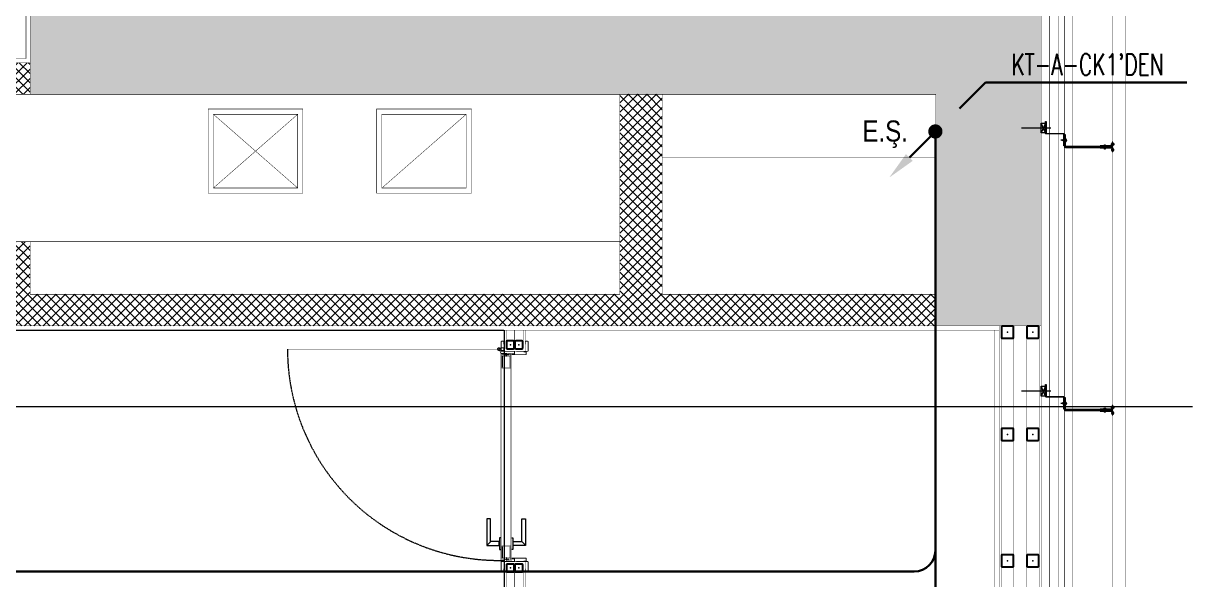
# Model space of a CAD drawing. Extents: x -1457 to 23780, y -2071 to 4205.
# Drawn here: x 10244 to 10799, y 2244 to 2509 of the extents above; entities that cross this region are included whole.
import ezdxf

# ---------------------------------------------------------------- set-up
doc = ezdxf.new("R2010")
doc.units = 0
doc.header["$MEASUREMENT"] = 0
doc.linetypes.add('DOT2', pattern=[0.125, 0, -0.125])
doc.linetypes.add('HIDDEN', pattern=[0.375, 0.25, -0.125])
doc.layers.get('0').update_dxf_attribs({"color": 9, "lineweight": 9})
for name, color, linetype, lineweight in [('E-KABLO', 7, 'Continuous', 30), ('E-YAZI', 7, 'Continuous', 30), ('E-YUKARIDAN GELİP AŞAĞIYA İNEN HAT', 7, 'Continuous', 30), ('H-CIHAZ-NO', 61, 'Continuous', 9), ('M-TEFRIS2-015', 129, 'Continuous', 9)]:
    doc.layers.add(name, color=color, linetype=linetype, lineweight=lineweight)
doc.styles.add('E-YAZI', font='txttw.shx')
doc.styles.add('MuuM_TEXT-STANDART', font='ARIALN.TTF')

# ---------------------------------------------------------------- blocks, each defined once
blk = doc.blocks.new('gr-p-barel kilitli kapı kolu')
at = {"flags": 128}
for points in [[(-0.9, 0.8), (-0.9, 4.9), (-11.7, 4.9), (-11.7, 6.7), (0.9, 6.7), (0.9, 0.8)], [(-0.8, 5), (0.8, 6.6)]]:
    blk.add_lwpolyline(points, dxfattribs=at)
blk.add_lwpolyline([(-2.75, 0), (-2.75, 0.7), (2.75, 0.7), (2.75, 0)])
blk.add_lwpolyline([(-1.3, 0.7), (1.3, 0.7), (1.3, 0.8), (-1.3, 0.8)], close=True)
blk = doc.blocks.new('prf-scr2')
at = {"linetype": 'DOT2', "ltscale": 10}
blk.add_line((0, 0.19), (0, -1.06), dxfattribs=at)
for p, q in [((0.09, -0.24), (-0.09, -0.2)), ((-0.09, -0.24), (0.09, -0.28)), ((0.09, -0.32), (-0.09, -0.28)), ((-0.09, -0.32), (0.09, -0.36)), ((0.09, -0.4), (-0.09, -0.36)), ((-0.09, -0.4), (0.09, -0.44)), ((0.09, -0.48), (-0.09, -0.44)), ((-0.09, -0.48), (0.09, -0.52)), ((0.09, -0.56), (-0.09, -0.52)), ((-0.09, -0.56), (0.09, -0.6)), ((0.09, -0.64), (-0.09, -0.6)), ((-0.09, -0.64), (0.09, -0.68)), ((0.09, -0.72), (-0.09, -0.68)), ((-0.09, -0.72), (0.09, -0.76)), ((0.06, -0.84), (-0.08, -0.76)), ((-0.07, -0.8), (0.06, -0.84)), ((0.09, -0.17), (0, -0.15)), ((0, -0.18), (0.09, -0.2))]:
    blk.add_line(p, q)
blk.add_lwpolyline([(0.23, 0), (-0.23, 0), (-0.23, -0.01), (-0.12, -0.14), (0.12, -0.14), (0.23, -0.01), (0.23, 0)], close=True)
for points in [[(0.23, -0.01), (-0.23, -0.01)], [(-0.09, -0.14), (-0.09, -0.2), (-0.12, -0.22), (-0.12, -0.23), (-0.09, -0.24), (-0.09, -0.28), (-0.12, -0.3), (-0.12, -0.31), (-0.09, -0.32), (-0.09, -0.36), (-0.12, -0.38), (-0.12, -0.39), (-0.09, -0.4), (-0.09, -0.44), (-0.12, -0.46), (-0.12, -0.46), (-0.09, -0.48), (-0.09, -0.52), (-0.12, -0.54), (-0.12, -0.54), (-0.09, -0.56), (-0.09, -0.6), (-0.12, -0.62), (-0.12, -0.62), (-0.09, -0.64), (-0.09, -0.68), (-0.12, -0.69), (-0.12, -0.7), (-0.09, -0.72), (-0.09, -0.73), (-0.08, -0.76), (-0.1, -0.77), (-0.1, -0.78), (-0.07, -0.8), (-0.01, -0.94), (0, -0.95), (0.01, -0.94), (0.08, -0.76), (0.09, -0.76), (0.12, -0.74), (0.12, -0.73), (0.09, -0.72), (0.09, -0.68), (0.12, -0.66), (0.12, -0.66), (0.09, -0.64), (0.09, -0.6), (0.12, -0.58), (0.12, -0.58), (0.09, -0.56), (0.09, -0.52), (0.12, -0.5), (0.12, -0.5), (0.09, -0.48), (0.09, -0.44), (0.12, -0.43), (0.12, -0.42), (0.09, -0.4), (0.09, -0.36), (0.12, -0.35), (0.12, -0.34), (0.09, -0.32), (0.09, -0.28), (0.12, -0.27), (0.12, -0.26), (0.09, -0.24), (0.09, -0.2), (0.12, -0.19), (0.12, -0.18), (0.09, -0.17), (0.09, -0.14)]]:
    blk.add_lwpolyline(points)
blk = doc.blocks.new('Prf-40x40')
for points in [[(1.5, -2), (-1.5, -2, -0.414214), (-2, -1.5), (-2, 1.5, -0.414214), (-1.5, 2), (1.5, 2, -0.414214), (2, 1.5), (2, -1.5, -0.414214)], [(1.5, -1.7), (-1.5, -1.7, -0.414214), (-1.7, -1.5), (-1.7, 1.5, -0.414214), (-1.5, 1.7), (1.5, 1.7, -0.414214), (1.7, 1.5), (1.7, -1.5, -0.414214)]]:
    blk.add_lwpolyline(points, format="xyb", close=True)
blk.add_point((0, 0))
blk = doc.blocks.new('p- alum kaplama profil')
at = {"lineweight": 13}
blk.add_lwpolyline([(7.12, 12.59), (7.12, 26.49)], dxfattribs=at)
at = {"lineweight": 5}
blk.add_lwpolyline([(9.44, 15.16), (4.79, 15.16), (4.79, 17.16), (9.44, 17.16)], close=True, dxfattribs=at)
for points in [[(4.79, 15.16), (9.44, 17.16)], [(9.44, 15.16), (4.79, 17.16)]]:
    blk.add_lwpolyline(points, dxfattribs=at)
at = {"lineweight": 18}
blk.add_lwpolyline([(4.09, 6.16), (-1.41, 6.16), (-1.41, 6.46), (4.09, 6.46, 0.414214), (4.29, 6.66), (4.29, 14.66, -0.414214), (4.79, 15.16), (10.29, 15.16), (10.29, 14.86), (4.79, 14.86, 0.414214), (4.59, 14.66), (4.59, 6.66, -0.414214)], format="xyb", close=True, dxfattribs=at)
blk.add_lwpolyline([(-2.06, 5.56), (-2.06, -2.34), (-2.06, -15.69), (-1.66, -15.69), (-1.66, -2.34), (-1.66, 5.56), (-1.66, 5.56), (-1.66, 5.57), (-1.66, 5.57), (-1.66, 5.58), (-1.66, 5.58), (-1.65, 5.59), (-1.65, 5.59), (-1.65, 5.59), (-1.65, 5.6), (-1.65, 5.6), (-1.64, 5.61), (-1.64, 5.61), (-1.64, 5.62), (-1.64, 5.62), (-1.63, 5.62), (-1.63, 5.63), (-1.63, 5.63), (-1.62, 5.63), (-1.62, 5.64), (-1.61, 5.64), (-1.61, 5.64), (-1.61, 5.64), (-1.6, 5.65), (-1.6, 5.65), (-1.59, 5.65), (-1.59, 5.65), (-1.58, 5.65), (-1.58, 5.65), (-1.57, 5.66), (-1.57, 5.66), (-1.56, 5.66), (-1.56, 5.66), (3.94, 5.66), (3.94, 6.06), (-1.56, 6.06), (-1.58, 6.06), (-1.61, 6.05), (-1.63, 6.05), (-1.66, 6.05), (-1.68, 6.04), (-1.7, 6.03), (-1.73, 6.03), (-1.75, 6.02), (-1.77, 6.01), (-1.79, 6), (-1.82, 5.99), (-1.84, 5.97), (-1.86, 5.96), (-1.88, 5.94), (-1.89, 5.93), (-1.91, 5.91), (-1.93, 5.89), (-1.95, 5.87), (-1.96, 5.85), (-1.97, 5.83), (-1.99, 5.81), (-2, 5.79), (-2.01, 5.77), (-2.02, 5.75), (-2.03, 5.72), (-2.04, 5.7), (-2.04, 5.68), (-2.05, 5.65), (-2.05, 5.63), (-2.06, 5.61), (-2.06, 5.58)], close=True)
blk.add_lwpolyline([(-1.66, -2.34), (-2.06, -2.34)])
for points in [[(-2.36, -10.84), (-2.36, -16.39), (-2.36, -16.39, -0.414214), (-2.51, -16.54), (-2.51, -16.54), (-4.06, -16.54), (-4.06, -16.84), (-2.51, -16.84), (-2.51, -16.84, 0.414214), (-2.06, -16.39), (-2.06, -10.84)], [(-1.36, -10.84), (-1.66, -10.84), (-1.66, -16.39, 0.414214), (-1.21, -16.84), (-1.21, -16.84), (0.34, -16.84), (0.34, -16.54), (-1.21, -16.54), (-1.21, -16.54, -0.414214), (-1.36, -16.39), (-1.36, -16.39)]]:
    blk.add_lwpolyline(points, format="xyb", close=True)
for points in [[(0.67, 5.66, -10), (1.91, 5.66, -10)], [(0.67, 5.66, -10), (0.67, 5.64, -10), (0.67, 5.62, -10), (0.67, 5.6, -10), (0.68, 5.58, -10), (0.68, 5.56, -10), (0.69, 5.54, -10), (0.69, 5.52, -10), (0.7, 5.5, -10), (0.7, 5.48, -10), (0.71, 5.46, -10), (0.72, 5.45, -10), (0.73, 5.43, -10), (0.74, 5.41, -10), (0.75, 5.4, -10), (0.76, 5.38, -10), (0.77, 5.36, -10), (0.79, 5.35, -10), (0.8, 5.33, -10), (0.81, 5.32, -10), (0.83, 5.31, -10), (0.84, 5.29, -10), (0.86, 5.28, -10), (0.87, 5.27, -10), (0.89, 5.26, -10), (0.91, 5.25, -10), (0.92, 5.24, -10), (0.94, 5.23, -10), (0.96, 5.22, -10), (0.98, 5.21, -10), (1, 5.21, -10), (1.02, 5.2, -10), (1.03, 5.2, -10)], [(0.96, 5.66, -10), (0.97, 5.66, -10), (0.97, 5.66, -10), (0.97, 5.66, -10), (0.98, 5.66, -10), (0.98, 5.66, -10), (0.99, 5.66, -10), (0.99, 5.66, -10), (1, 5.66, -10), (1, 5.67, -10), (1, 5.67, -10), (1.01, 5.67, -10), (1.01, 5.67, -10), (1.01, 5.67, -10), (1.02, 5.68, -10), (1.02, 5.68, -10), (1.02, 5.68, -10), (1.03, 5.69, -10), (1.03, 5.69, -10), (1.03, 5.69, -10), (1.04, 5.7, -10), (1.04, 5.7, -10), (1.04, 5.7, -10), (1.04, 5.71, -10), (1.04, 5.71, -10), (1.05, 5.72, -10), (1.05, 5.72, -10), (1.05, 5.72, -10), (1.05, 5.73, -10), (1.05, 5.73, -10), (1.05, 5.74, -10), (1.05, 5.74, -10), (1.05, 5.75, -10)], [(1.61, 6.87, -10), (0.98, 6.96, -10)], [(1.33, 5.85, -10), (0.98, 5.88, -10)], [(1.56, 7.05, -10), (1.02, 7.13, -10)], [(1.05, 6.91, -10), (1.29, 7.56, -10)], [(1.05, 5.83, -10), (1.05, 6.01, -10)], [(1.05, 5.75, -10), (1.05, 5.83, -10)], [(1.29, 4.93, -10), (1.29, 7.8, -10)], [(1.53, 6.82, -10), (1.29, 7.56, -10)], [(1.29, 6.16, -10), (1.29, 6.26, -10)], [(1.53, 5.75, -10), (1.53, 5.92, -10)], [(1.53, 5.75, -10), (1.53, 5.74, -10), (1.53, 5.74, -10), (1.53, 5.73, -10), (1.53, 5.73, -10), (1.53, 5.72, -10), (1.54, 5.72, -10), (1.54, 5.72, -10), (1.54, 5.71, -10), (1.54, 5.71, -10), (1.54, 5.7, -10), (1.54, 5.7, -10), (1.55, 5.7, -10), (1.55, 5.69, -10), (1.55, 5.69, -10), (1.55, 5.69, -10), (1.56, 5.68, -10), (1.56, 5.68, -10), (1.56, 5.68, -10), (1.57, 5.67, -10), (1.57, 5.67, -10), (1.58, 5.67, -10), (1.58, 5.67, -10), (1.58, 5.67, -10), (1.59, 5.66, -10), (1.59, 5.66, -10), (1.6, 5.66, -10), (1.6, 5.66, -10), (1.6, 5.66, -10), (1.61, 5.66, -10), (1.61, 5.66, -10), (1.62, 5.66, -10), (1.62, 5.66, -10)], [(1.55, 5.2, -10), (1.57, 5.2, -10), (1.59, 5.21, -10), (1.6, 5.21, -10), (1.62, 5.22, -10), (1.64, 5.23, -10), (1.66, 5.24, -10), (1.68, 5.25, -10), (1.69, 5.26, -10), (1.71, 5.27, -10), (1.73, 5.28, -10), (1.74, 5.29, -10), (1.76, 5.31, -10), (1.77, 5.32, -10), (1.78, 5.33, -10), (1.8, 5.35, -10), (1.81, 5.36, -10), (1.82, 5.38, -10), (1.83, 5.4, -10), (1.84, 5.41, -10), (1.85, 5.43, -10), (1.86, 5.45, -10), (1.87, 5.46, -10), (1.88, 5.48, -10), (1.89, 5.5, -10), (1.89, 5.52, -10), (1.9, 5.54, -10), (1.9, 5.56, -10), (1.9, 5.58, -10), (1.91, 5.6, -10), (1.91, 5.62, -10), (1.91, 5.64, -10), (1.91, 5.66, -10)], [(1.03, 5.2, -10), (1.04, 5.2, -10), (1.05, 5.19, -10), (1.05, 5.19, -10), (1.06, 5.19, -10), (1.06, 5.19, -10), (1.07, 5.19, -10), (1.07, 5.19, -10), (1.08, 5.19, -10), (1.08, 5.19, -10), (1.09, 5.19, -10), (1.09, 5.18, -10), (1.1, 5.18, -10), (1.1, 5.18, -10), (1.11, 5.18, -10), (1.11, 5.18, -10), (1.12, 5.18, -10), (1.12, 5.18, -10), (1.13, 5.18, -10), (1.13, 5.18, -10), (1.14, 5.18, -10), (1.15, 5.18, -10), (1.15, 5.18, -10), (1.16, 5.17, -10), (1.16, 5.17, -10), (1.17, 5.17, -10), (1.17, 5.17, -10), (1.18, 5.17, -10), (1.18, 5.17, -10), (1.19, 5.17, -10), (1.19, 5.17, -10), (1.2, 5.17, -10), (1.2, 5.17, -10)], [(1.2, 5.17, -10), (1.2, 5.2, -10)], [(1.38, 5.2, -10), (1.2, 5.2, -10)], [(1.38, 5.17, -10), (1.38, 5.2, -10)], [(1.38, 5.17, -10), (1.38, 5.17, -10), (1.39, 5.17, -10), (1.39, 5.17, -10), (1.4, 5.17, -10), (1.41, 5.17, -10), (1.41, 5.17, -10), (1.42, 5.17, -10), (1.42, 5.17, -10), (1.43, 5.17, -10), (1.43, 5.18, -10), (1.44, 5.18, -10), (1.44, 5.18, -10), (1.45, 5.18, -10), (1.45, 5.18, -10), (1.46, 5.18, -10), (1.46, 5.18, -10), (1.47, 5.18, -10), (1.47, 5.18, -10), (1.48, 5.18, -10), (1.48, 5.18, -10), (1.49, 5.18, -10), (1.5, 5.19, -10), (1.5, 5.19, -10), (1.51, 5.19, -10), (1.51, 5.19, -10), (1.52, 5.19, -10), (1.52, 5.19, -10), (1.53, 5.19, -10), (1.53, 5.19, -10), (1.54, 5.19, -10), (1.54, 5.2, -10), (1.55, 5.2, -10)], [(-2.85, -16.54, 0), (-2.86, -16.51, 0), (-2.87, -16.47, 0), (-2.89, -16.44, 0), (-2.91, -16.41, 0), (-2.93, -16.38, 0), (-2.96, -16.35, 0), (-2.98, -16.33, 0), (-3.01, -16.31, 0), (-3.04, -16.29, 0), (-3.07, -16.27, 0), (-3.11, -16.25, 0), (-3.14, -16.24, 0), (-3.18, -16.23, 0), (-3.21, -16.22, 0), (-3.25, -16.22, 0), (-3.29, -16.22, 0), (-3.32, -16.22, 0), (-3.36, -16.22, 0), (-3.39, -16.23, 0), (-3.43, -16.24, 0), (-3.46, -16.25, 0), (-3.5, -16.27, 0), (-3.53, -16.29, 0), (-3.56, -16.31, 0), (-3.59, -16.33, 0), (-3.61, -16.35, 0), (-3.64, -16.38, 0), (-3.66, -16.41, 0), (-3.68, -16.44, 0), (-3.7, -16.47, 0), (-3.71, -16.51, 0), (-3.73, -16.54, 0)], [(-3.29, -16.54, 0), (-3.73, -16.54, 0)], [(-3.29, -16.54, 0), (-3.55, -16.54, 0)], [(-3.55, -16.54, 0), (-3.29, -16.54, 0)], [(-3.55, -17.04, 0), (-3.55, -16.54, 0)], [(-3.29, -17.54, 0), (-3.29, -16.04, 0)], [(-3.29, -16.54, 0), (-2.85, -16.54, 0)], [(-3.29, -16.54, 0), (-3.03, -16.54, 0)], [(-3.03, -16.54, 0), (-3.29, -16.54, 0)], [(-3.03, -17.04, 0), (-3.03, -16.54, 0)], [(-2.86, -13.04, 0), (-0.86, -13.04, 0)], [(-2.36, -12.52, 0), (-2.4, -12.53, 0), (-2.43, -12.56, 0), (-2.47, -12.58, 0), (-2.5, -12.6, 0), (-2.53, -12.63, 0), (-2.56, -12.66, 0), (-2.59, -12.69, 0), (-2.61, -12.73, 0), (-2.63, -12.76, 0), (-2.65, -12.8, 0), (-2.67, -12.84, 0), (-2.68, -12.88, 0), (-2.69, -12.92, 0), (-2.7, -12.96, 0), (-2.71, -13, 0), (-2.71, -13.04, 0), (-2.71, -13.08, 0), (-2.7, -13.13, 0), (-2.69, -13.17, 0), (-2.68, -13.21, 0), (-2.67, -13.25, 0), (-2.65, -13.28, 0), (-2.63, -13.32, 0), (-2.61, -13.36, 0), (-2.59, -13.39, 0), (-2.56, -13.42, 0), (-2.53, -13.45, 0), (-2.5, -13.48, 0), (-2.47, -13.51, 0), (-2.43, -13.53, 0), (-2.4, -13.55, 0), (-2.36, -13.57, 0)], [(-2.36, -13.04, 0), (-2.36, -12.52, 0)], [(-2.36, -13.04, 0), (-2.36, -12.73, 0)], [(-2.36, -12.73, 0), (-2.36, -13.04, 0)], [(-1.36, -12.73, 0), (-2.36, -12.73, 0)], [(-2.36, -13.04, 0), (-2.36, -13.36, 0)], [(-2.36, -13.04, 0), (-2.36, -13.57, 0)], [(-2.36, -13.36, 0), (-2.36, -13.04, 0)], [(-1.36, -13.36, 0), (-2.36, -13.36, 0)], [(-1.36, -13.04, 0), (-1.36, -12.37, 0)], [(-1.36, -13.72, 0), (-1.32, -13.68, 0), (-1.29, -13.65, 0), (-1.26, -13.61, 0), (-1.23, -13.58, 0), (-1.2, -13.54, 0), (-1.18, -13.5, 0), (-1.16, -13.45, 0), (-1.14, -13.41, 0), (-1.12, -13.37, 0), (-1.1, -13.32, 0), (-1.09, -13.28, 0), (-1.08, -13.23, 0), (-1.07, -13.18, 0), (-1.06, -13.14, 0), (-1.06, -13.09, 0), (-1.06, -13.04, 0), (-1.06, -12.99, 0), (-1.06, -12.95, 0), (-1.07, -12.9, 0), (-1.08, -12.85, 0), (-1.09, -12.81, 0), (-1.1, -12.76, 0), (-1.12, -12.72, 0), (-1.14, -12.67, 0), (-1.16, -12.63, 0), (-1.18, -12.59, 0), (-1.2, -12.55, 0), (-1.23, -12.51, 0), (-1.26, -12.47, 0), (-1.29, -12.43, 0), (-1.32, -12.4, 0), (-1.36, -12.37, 0)], [(-1.36, -13.04, 0), (-1.36, -13.72, 0)], [(-1, -16.54, 0), (-0.98, -16.51, 0), (-0.97, -16.47, 0), (-0.95, -16.44, 0), (-0.93, -16.41, 0), (-0.91, -16.38, 0), (-0.88, -16.35, 0), (-0.86, -16.33, 0), (-0.83, -16.31, 0), (-0.8, -16.29, 0), (-0.77, -16.27, 0), (-0.73, -16.25, 0), (-0.7, -16.24, 0), (-0.66, -16.23, 0), (-0.63, -16.22, 0), (-0.59, -16.22, 0), (-0.56, -16.22, 0), (-0.52, -16.22, 0), (-0.48, -16.22, 0), (-0.45, -16.23, 0), (-0.41, -16.24, 0), (-0.38, -16.25, 0), (-0.34, -16.27, 0), (-0.31, -16.29, 0), (-0.28, -16.31, 0), (-0.25, -16.33, 0), (-0.23, -16.35, 0), (-0.2, -16.38, 0), (-0.18, -16.41, 0), (-0.16, -16.44, 0), (-0.14, -16.47, 0), (-0.13, -16.51, 0), (-0.12, -16.54, 0)], [(-0.56, -16.54, 0), (-1, -16.54, 0)], [(-0.56, -16.54, 0), (-0.82, -16.54, 0)], [(-0.82, -16.54, 0), (-0.56, -16.54, 0)], [(-0.82, -17.04, 0), (-0.82, -16.54, 0)], [(-0.56, -17.54, 0), (-0.56, -16.04, 0)], [(-0.56, -16.54, 0), (-0.3, -16.54, 0)], [(-0.56, -16.54, 0), (-0.12, -16.54, 0)], [(-0.3, -16.54, 0), (-0.56, -16.54, 0)], [(-0.3, -17.04, 0), (-0.3, -16.54, 0)], [(-3.84, -17.04, 0), (-3.81, -17.07, 0), (-3.78, -17.1, 0), (-3.75, -17.12, 0), (-3.72, -17.15, 0), (-3.69, -17.17, 0), (-3.66, -17.19, 0), (-3.62, -17.21, 0), (-3.59, -17.23, 0), (-3.55, -17.24, 0), (-3.52, -17.26, 0), (-3.48, -17.27, 0), (-3.44, -17.28, 0), (-3.4, -17.28, 0), (-3.36, -17.29, 0), (-3.32, -17.29, 0), (-3.29, -17.29, 0), (-3.25, -17.29, 0), (-3.21, -17.29, 0), (-3.17, -17.28, 0), (-3.13, -17.28, 0), (-3.09, -17.27, 0), (-3.06, -17.26, 0), (-3.02, -17.24, 0), (-2.98, -17.23, 0), (-2.95, -17.21, 0), (-2.91, -17.19, 0), (-2.88, -17.17, 0), (-2.85, -17.15, 0), (-2.82, -17.12, 0), (-2.79, -17.1, 0), (-2.76, -17.07, 0), (-2.73, -17.04, 0)], [(-3.29, -17.04, 0), (-3.84, -17.04, 0)], [(-3.29, -17.04, 0), (-2.73, -17.04, 0)], [(-0.56, -17.04, 0), (-1.11, -17.04, 0)], [(0, -17.04, 0), (-0.03, -17.07, 0), (-0.06, -17.1, 0), (-0.09, -17.12, 0), (-0.12, -17.15, 0), (-0.15, -17.17, 0), (-0.18, -17.19, 0), (-0.22, -17.21, 0), (-0.25, -17.23, 0), (-0.29, -17.24, 0), (-0.33, -17.26, 0), (-0.36, -17.27, 0), (-0.4, -17.28, 0), (-0.44, -17.28, 0), (-0.48, -17.29, 0), (-0.52, -17.29, 0), (-0.56, -17.29, 0), (-0.59, -17.29, 0), (-0.63, -17.29, 0), (-0.67, -17.28, 0), (-0.71, -17.28, 0), (-0.75, -17.27, 0), (-0.79, -17.26, 0), (-0.82, -17.24, 0), (-0.86, -17.23, 0), (-0.89, -17.21, 0), (-0.93, -17.19, 0), (-0.96, -17.17, 0), (-0.99, -17.15, 0), (-1.02, -17.12, 0), (-1.05, -17.1, 0), (-1.08, -17.07, 0), (-1.11, -17.04, 0)], [(-0.56, -17.04, 0), (0, -17.04, 0)]]:
    blk.add_polyline3d(points)
blk = doc.blocks.new('prf-60x60')
for points in [[(-2.5, -6), (2.5, -6, 0.414214), (3, -5.5), (3, -0.5, 0.414214), (2.5, 0), (-2.5, 0, 0.414214), (-3, -0.5), (-3, -5.5, 0.414214)], [(-2.5, -5.7), (2.5, -5.7, 0.414214), (2.7, -5.5), (2.7, -0.5, 0.414214), (2.5, -0.3), (-2.5, -0.3, 0.414214), (-2.7, -0.5), (-2.7, -5.5, 0.414214)]]:
    blk.add_lwpolyline(points, format="xyb", close=True)
at = {"color": 252}
blk.add_point((0, -3), dxfattribs=at)
blk = doc.blocks.new('100_YUKARIDAN GELİP AŞAĞIYA İNEN HAT')
at = {"layer": 'E-YUKARIDAN GELİP AŞAĞIYA İNEN HAT', "color": 3, "linetype": 'Continuous'}
for p, q in [((2.28, 2.17), (4.75, 4.65)), ((-2.47, -2.47), (0, 0))]:
    blk.add_line(p, q, dxfattribs=at)
at = {"layer": 'E-YUKARIDAN GELİP AŞAĞIYA İNEN HAT', "color": 4, "linetype": 'Continuous', "const_width": 0.675}
blk.add_lwpolyline([(-0.34, 0, 1), (0.34, 0, 1)], format="xyb", close=True, dxfattribs=at)
at = {"layer": 'E-YUKARIDAN GELİP AŞAĞIYA İNEN HAT', "color": 3, "linetype": 'Continuous'}
for points in [[(2.59, 1.86), (1.96, 2.49), (0.37, 0.27)], [(-2.15, -2.79), (-2.79, -2.15), (-4.38, -4.38)]]:
    blk.add_solid(points, dxfattribs=at)

msp = doc.modelspace()

# ---------------------------------------------------------------- hatches: boundary and pattern name
at = {"layer": 'M-TEFRIS2-015', "linetype": 'HIDDEN', "lineweight": 0}
h = msp.add_hatch(dxfattribs=at)
h.set_pattern_fill('ANSI33', color=256, scale=25, style=0)
h.paths.add_polyline_path([(10247.5, 2825), (10727.5, 2825), (10727.5, 2365), (10677.5, 2365), (10677.5, 2475), (10287.5, 2475), (10247.5, 2475), (10247.5, 2515), (10677.5, 2515), (10677.5, 2785), (10247.5, 2785)])
h = msp.add_hatch(dxfattribs=at)
h.set_pattern_fill('ANSI37', color=256, scale=25, style=0)
h.paths.add_polyline_path([(10127.5, 2365), (10122.5, 2365), (10122.5, 2380), (10127.5, 2380), (10127.5, 2620), (10122.5, 2620), (10122.5, 2635), (10127.5, 2635), (10142.5, 2635), (10142.5, 2490), (10247.5, 2490), (10247.5, 2475), (10142.5, 2475), (10142.5, 2405), (10247.5, 2405), (10247.5, 2380), (10527.5, 2380), (10527.5, 2475), (10547.5, 2475), (10547.5, 2380), (10677.5, 2380), (10677.5, 2365), (10232.5, 2365), (10232.5, 2390), (10142.5, 2390), (10142.5, 2365)])

# ---------------------------------------------------------------- linework, layer by layer
at = {"layer": 'E-KABLO', "color": 6}
for p, q in [((10677.25, 2457.34), (10677.25, 2258.33)), ((10677.25, 1964.56), (10677.25, 2258.33)), ((7943.36, 2248.33), (10667.25, 2248.33))]:
    msp.add_line(p, q, dxfattribs=at)
msp.add_arc((10667.25, 2258.33), 10, 270, 0, dxfattribs=at)
at = {"layer": 'E-YAZI'}
msp.add_line((10701, 2480.56), (10796.62, 2480.56), dxfattribs=at)
at = {"layer": 'H-CIHAZ-NO'}
msp.add_line((10225.11, 2326.67), (10799.38, 2326.67), dxfattribs=at)
at = {"layer": 'M-TEFRIS2-015', "linetype": 'HIDDEN', "lineweight": 0}
for p, q in [((8525.5, 2363), (10472.5, 2363)), ((10472.5, 2363), (10472.5, 2240))]:
    msp.add_line(p, q, dxfattribs=at)
at = {"layer": 'M-TEFRIS2-015', "linetype": 'HIDDEN', "lineweight": 0, "const_width": 0.2}
for points in [[(7067.5, 861.68), (7067.5, 861.68), (7067.5, 2865), (10767.5, 2865), (10767.49, 1989.75)], [(7073.5, 861.68), (7073.5, 2859), (10761.5, 2859), (10761.5, 1989.75)], [(10742.5, 1990.05), (10742.5, 2840), (9855, 2840)], [(10738.5, 1990.05), (10738.5, 2836), (9848.37, 2836)], [(10735.7, 1998.05), (10735.71, 2833.2), (9855, 2833.25)], [(10731.5, 2000.27), (10731.5, 2829), (9855, 2829)], [(10009.5, 2803), (10245.5, 2803), (10245.5, 2783), (10675.5, 2783), (10675.5, 2517), (10245.5, 2517), (10245.5, 2492), (10144.5, 2492)], [(10142.5, 2490), (10247.5, 2490), (10247.5, 2475), (10142.5, 2475)], [(10142.5, 2405), (10247.5, 2405), (10247.5, 2380), (10527.5, 2380), (10527.5, 2475), (10547.5, 2475), (10547.5, 2380), (10677.5, 2380), (10677.5, 2365), (10232.5, 2365)], [(10527.5, 2475), (10527.5, 2380)], [(10547.5, 2475), (10677.5, 2475), (10677.5, 2445), (10547.5, 2445), (10547.5, 2475)], [(10547.5, 2475), (10547.5, 2380)], [(10374.5, 2430.5), (10334.5, 2465.5)], [(10334.5, 2430.5), (10374.5, 2465.5)], [(10414.5, 2430.5), (10454.5, 2465.5)], [(10232.5, 2365), (10232.5, 2363), (10707.5, 2363), (10707.5, 2365)], [(10727.5, 2365), (10727.5, 2009.45), (10707.5, 2009.45), (10707.5, 2365)], [(10726.5, 2365), (10726.5, 2010.45), (10708.5, 2010.45), (10708.5, 2365)], [(10720.5, 2365), (10720.5, 2016.45), (10714.5, 2016.45), (10714.5, 2365)], [(10472.5, 2363), (10472.5, 2353), (10482.5, 2353), (10482.5, 2363)], [(10473.5, 2363), (10473.5, 2354), (10481.5, 2354), (10481.5, 2363)], [(10477.5, 2357.5), (10477.5, 2363)], [(10470, 2353.95), (10369.65, 2353.95)], [(10470.51, 2353.4), (10472.3, 2353.4), (10472.3, 2354.5), (10470.51, 2354.5)], [(10471.2, 2353.2), (10472.5, 2353.2), (10472.5, 2354.7), (10471.2, 2354.7)], [(10474.65, 2254.2), (10472.65, 2254.2), (10472.65, 2253.6), (10471, 2253.6), (10471, 2351.8), (10472.65, 2351.8), (10472.65, 2351.2), (10474.65, 2351.2), (10474.65, 2350.9), (10472.35, 2350.9), (10472.35, 2351.5), (10471.3, 2351.5), (10471.3, 2253.9), (10472.35, 2253.9), (10472.35, 2254.5), (10474.65, 2254.5), (10474.65, 2254.2)], [(10472.65, 2254.2), (10474.65, 2254.2), (10474.65, 2253.9), (10475.69, 2253.9), (10475.69, 2351.5), (10474.65, 2351.5), (10474.65, 2351.2), (10472.65, 2351.2), (10472.65, 2351.5), (10474.35, 2351.5), (10474.35, 2351.8), (10475.99, 2351.8), (10475.99, 2253.6), (10474.35, 2253.6), (10474.35, 2253.9), (10472.65, 2253.9)], [(10477.5, 2248.5), (10477.5, 2041.66)]]:
    msp.add_lwpolyline(points, dxfattribs=at)
for points in [[(10247.5, 2825), (10727.5, 2825), (10727.5, 2365), (10677.5, 2365), (10677.5, 2475), (10287.5, 2475), (10287.5, 2475), (10247.5, 2475), (10247.5, 2515), (10677.5, 2515), (10677.5, 2785), (10247.5, 2785)], [(10300, 2517), (10300, 2635), (10300, 2635), (10300, 2783), (10245.5, 2783), (10245.5, 2803), (10009.5, 2803), (10009.5, 2637), (10014.5, 2637), (10014.5, 2618), (10009.5, 2618), (10009.5, 2382), (10014.5, 2382), (10014.5, 2363), (10120.5, 2363), (10120.5, 2382), (10125.5, 2382), (10125.5, 2618), (10120.5, 2618), (10120.5, 2637), (10144.5, 2637), (10144.5, 2492), (10245.5, 2492), (10245.5, 2517)], [(10142.5, 2405), (10527.5, 2405), (10527.5, 2475), (10142.5, 2475)], [(10332, 2428), (10377, 2428), (10377, 2468), (10332, 2468)], [(10334.5, 2430.5), (10374.5, 2430.5), (10374.5, 2465.5), (10334.5, 2465.5)], [(10412, 2428), (10457, 2428), (10457, 2468), (10412, 2468)], [(10454.5, 2430.5), (10414.5, 2430.5), (10414.5, 2465.5), (10454.5, 2465.5)], [(10475.5, 2350.9), (10475.5, 2344.9), (10471.5, 2344.9), (10471.5, 2350.9)], [(10475.2, 2350.6), (10475.2, 2345.2), (10471.8, 2345.2), (10471.8, 2350.6)], [(10475.5, 2254.5), (10475.5, 2260.5), (10471.5, 2260.5), (10471.5, 2254.5)], [(10475.2, 2254.8), (10475.2, 2260.2), (10471.8, 2260.2), (10471.8, 2254.8)]]:
    msp.add_lwpolyline(points, close=True, dxfattribs=at)
for points in [[(10482.5, 2046.82), (10482.5, 2253), (10472.5, 2253), (10472.5, 2353), (10482.5, 2353), (10482.5, 2363), (10705.5, 2363), (10705.5, 2049.58, 0.008933), (10482.5, 2046.82)], [(10470.49, 2353.38), (10471.13, 2352), (10474, 2352), (10474, 2351.8), (10471, 2351.8), (10470.32, 2353.27, -14.796002)], [(10482.8, 2352.8, -0.414214), (10483.1, 2352.5), (10483.1, 2351.5, -0.414214), (10482.8, 2351.2), (10476.4, 2351.2, -0.414214), (10476.1, 2351.5, -0.414214), (10476.4, 2351.8), (10477.3, 2351.8), (10477.3, 2352.8), (10471.3, 2352.8, -0.414214), (10471, 2353.1), (10471, 2357.5, -0.414214), (10471.3, 2357.8), (10472.2, 2357.8, -0.414214), (10472.5, 2357.5), (10472.5, 2356.4), (10472.3, 2356.4), (10472.3, 2357.5, 0.414214), (10472.2, 2357.6), (10471.3, 2357.6, 0.414214), (10471.2, 2357.5), (10471.2, 2353.1, 0.414214), (10471.3, 2353), (10477.5, 2353), (10477.5, 2351.6), (10476.4, 2351.6, 0.414214), (10476.3, 2351.5, 0.414214), (10476.4, 2351.4), (10482.8, 2351.4, 0.414214), (10482.9, 2351.5), (10482.9, 2352.5, 0.414214), (10482.8, 2352.6), (10481.9, 2352.6), (10481.9, 2352.8)], [(10483.7, 2357.6, -0.414214), (10483.8, 2357.5), (10483.8, 2353.1, -0.414214), (10483.7, 2353), (10478.4, 2353), (10478.4, 2352.8), (10483.7, 2352.8, 0.414214), (10484, 2353.1), (10484, 2357.5, 0.414214), (10483.7, 2357.8), (10482.8, 2357.8, 0.414214), (10482.5, 2357.5), (10482.5, 2356.4), (10482.7, 2356.4), (10482.7, 2357.5, -0.414214), (10482.8, 2357.6)], [(10482.8, 2253.2, 0.414214), (10483.1, 2253.5), (10483.1, 2254.5, 0.414214), (10482.8, 2254.8), (10476.4, 2254.8, 0.414214), (10476.1, 2254.5, 0.414214), (10476.4, 2254.2), (10477.3, 2254.2), (10477.3, 2253.2), (10471.3, 2253.2, 0.414214), (10471, 2252.9), (10471, 2248.5, 0.414214), (10471.3, 2248.2), (10472.2, 2248.2, 0.414214), (10472.5, 2248.5), (10472.5, 2249.6), (10472.3, 2249.6), (10472.3, 2248.5, -0.414214), (10472.2, 2248.4), (10471.3, 2248.4, -0.414214), (10471.2, 2248.5), (10471.2, 2252.9, -0.414214), (10471.3, 2253), (10477.5, 2253), (10477.5, 2254.4), (10476.4, 2254.4, -0.414214), (10476.3, 2254.5, -0.414214), (10476.4, 2254.6), (10482.8, 2254.6, -0.414214), (10482.9, 2254.5), (10482.9, 2253.5, -0.414214), (10482.8, 2253.4), (10481.9, 2253.4), (10481.9, 2253.2)], [(10483.7, 2248.4, 0.414214), (10483.8, 2248.5), (10483.8, 2252.9, 0.414214), (10483.7, 2253), (10478.4, 2253), (10478.4, 2253.2), (10483.7, 2253.2, -0.414214), (10484, 2252.9), (10484, 2248.5, -0.414214), (10483.7, 2248.2), (10482.8, 2248.2, -0.414214), (10482.5, 2248.5), (10482.5, 2249.6), (10482.7, 2249.6), (10482.7, 2248.5, 0.414214), (10482.8, 2248.4)]]:
    msp.add_lwpolyline(points, format="xyb", close=True, dxfattribs=at)
for points in [[(10246.5, 2034.2, -0.008166), (10468.5, 2045.54), (10468.5, 2231), (10413.5, 2231), (10413.5, 2239), (10473.5, 2239), (10473.5, 2252), (10481.5, 2252), (10481.5, 2230), (10481.5, 2045.79, -0.008974), (10705.5, 2048.58, -0.008974)], [(10247.5, 2035.27, -0.008074), (10467.5, 2046.51), (10467.5, 2230), (10412.5, 2230), (10412.5, 2240), (10472.5, 2240), (10472.5, 2253), (10482.5, 2253), (10482.5, 2230), (10482.5, 2230), (10482.5, 2046.82, -0.008933), (10705.5, 2049.58, -0.008933)]]:
    msp.add_lwpolyline(points, format="xyb", dxfattribs=at)
at = {"layer": 'M-TEFRIS2-015', "linetype": 'HIDDEN', "lineweight": 0}
msp.add_circle((10470, 2353.95), 0.55, dxfattribs=at)
msp.add_arc((10470, 2353.95), 100.35, 180, 271.5131, dxfattribs=at)

# ---------------------------------------------------------------- block references
at = {"layer": 'E-YUKARIDAN GELİP AŞAĞIYA İNEN HAT', "xscale": 5, "yscale": 5, "zscale": 5}
msp.add_blockref('100_YUKARIDAN GELİP AŞAĞIYA İNEN HAT', (10677.25, 2457.34), dxfattribs=at)
at = {"layer": 'M-TEFRIS2-015', "linetype": 'HIDDEN', "lineweight": 0}
for name, p, rotation in [('p- alum kaplama profil', (10744.66, 2451.86), 90), ('prf-60x60', (10714.5, 2362), 270), ('prf-60x60', (10726.5, 2362), 270), ('p- alum kaplama profil', (10744.66, 2326.86), 90), ('prf-60x60', (10714.5, 2313.45), 270), ('prf-60x60', (10726.5, 2313.45), 270), ('gr-p-barel kilitli kapı kolu', (10476.01, 2261.6), 270), ('prf-scr2', (10473.72, 2253.9), 180), ('prf-60x60', (10714.5, 2253.45), 270), ('prf-60x60', (10726.5, 2253.45), 270)]:
    msp.add_blockref(name, p, dxfattribs=dict(at, rotation=rotation))
at = {"layer": 'M-TEFRIS2-015', "linetype": 'HIDDEN', "lineweight": 0, "xscale": -1, "rotation": 90}
for name, p in [('Prf-40x40', (10475.5, 2356)), ('Prf-40x40', (10479.5, 2356)), ('gr-p-barel kilitli kapı kolu', (10470.99, 2261.6)), ('Prf-40x40', (10475.5, 2250)), ('Prf-40x40', (10479.5, 2250))]:
    msp.add_blockref(name, p, dxfattribs=at)
at = {"layer": 'M-TEFRIS2-015', "linetype": 'HIDDEN', "lineweight": 0, "xscale": -1}
msp.add_blockref('prf-scr2', (10473.5, 2351.5), dxfattribs=at)

# ---------------------------------------------------------------- texts
at = {"layer": 'E-KABLO', "color": 3, "linetype": 'Continuous', "style": 'E-YAZI', "width": 0.7}
msp.add_text("KT-A-CK1'DEN", height=10, dxfattribs=at).set_placement((10713.31, 2484.16))
at = {"layer": 'M-TEFRIS2-015', "linetype": 'HIDDEN', "lineweight": 0, "style": 'MuuM_TEXT-STANDART'}
msp.add_text('E.Ş.', height=10, dxfattribs=at).set_placement((10642.6, 2452.57))

doc.saveas('drawing.dxf')
